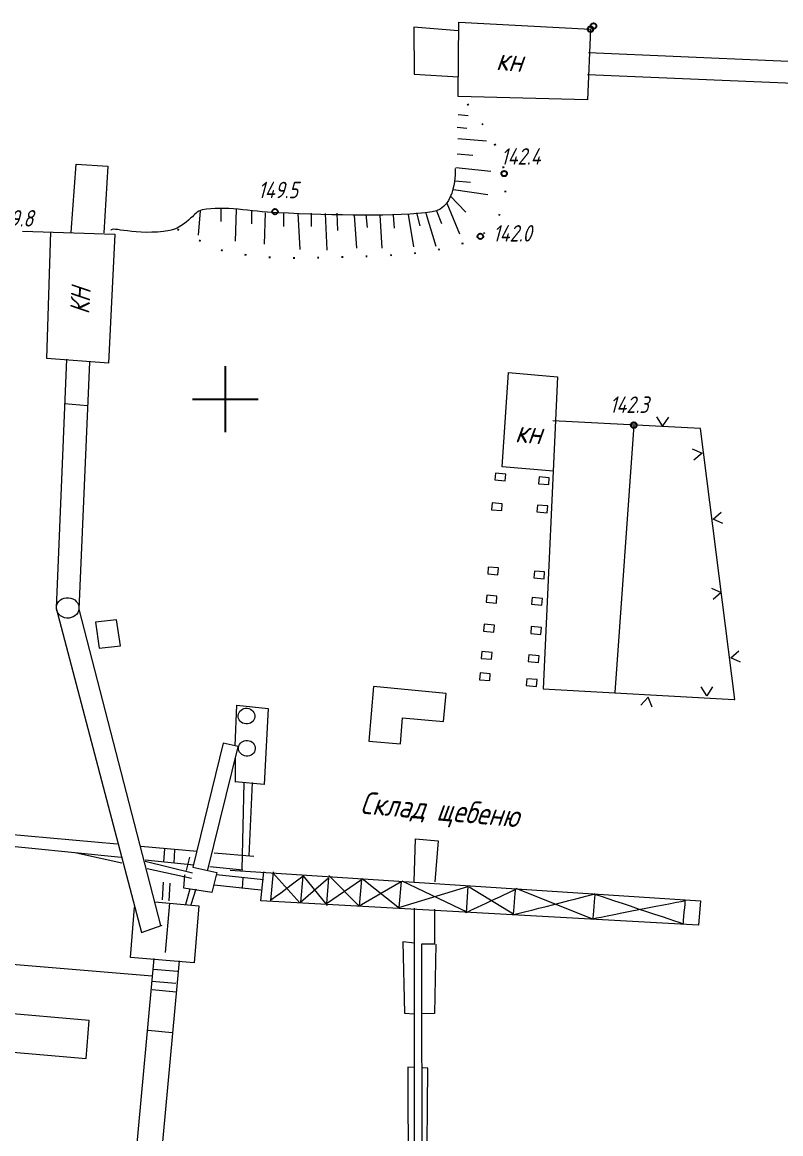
# Model space of a CAD drawing. Header units: millimetres. Extents: x 0 to 841, y 0 to 594.
# Drawn here: x 555 to 605.1, y 213.6 to 287 of the extents above; entities that cross this region are included whole.
import ezdxf
from ezdxf.lldxf.tags import DXFTag

# ---------------------------------------------------------------- set-up
doc = ezdxf.new("R2010")
doc.units = ezdxf.units.MM
doc.linetypes.add('KONTUR', pattern=[1.5, 0, -1.5])
for name, color, linetype in [('00_доповнення_топоплан', 7, 'Continuous'), ('0_завод', 7, 'Continuous'), ('кресты', 7, 'Continuous'), ('ПИКЕТЫ', 7, 'Continuous'), ('РЕЛЬЕФ', 7, 'Continuous')]:
    doc.layers.add(name, color=color, linetype=linetype)
doc.styles.add('Такие дела', font='GOST_A.TTF', dxfattribs={"oblique": 15})
tags = doc.linetypes.add('New Line56', pattern=[1.5, 1, -0.5]).pattern_tags.tags
tags[6:7] = [DXFTag(74, 4), DXFTag(75, 0), DXFTag(340, '0'), DXFTag(46, 1.0), DXFTag(50, 0.0), DXFTag(44, 0.0), DXFTag(45, 0.0)]
tags[4:5] = [DXFTag(74, 4), DXFTag(75, 0), DXFTag(340, '0'), DXFTag(46, 1.0), DXFTag(50, 0.0), DXFTag(44, 0.0), DXFTag(45, 0.0)]

msp = doc.modelspace()

# ---------------------------------------------------------------- linework, layer by layer
at = {"layer": '00_доповнення_топоплан', "color": 7, "linetype": 'Continuous'}
for centre in [(592.482, 286.566), (586.787, 277.03), (571.648, 274.509), (585.208, 272.882), (595.352, 260.422)]:
    msp.add_circle(centre, 0.181, dxfattribs=at)
at = {"layer": '0_завод', "lineweight": 15}
for p, q in [((586.214, 257.246), (586.175, 256.796)), ((586.89, 257.188), (586.214, 257.246)), ((586.851, 256.737), (586.89, 257.188)), ((589.087, 257), (589.049, 256.549)), ((589.763, 256.942), (589.087, 257)), ((589.725, 256.491), (589.763, 256.942)), ((586.175, 256.796), (586.851, 256.737)), ((586.175, 256.796), (586.175, 256.796)), ((589.049, 256.549), (589.725, 256.491)), ((589.049, 256.549), (589.049, 256.549)), ((585.988, 255.279), (585.949, 254.828)), ((585.949, 254.828), (586.625, 254.77)), ((585.949, 254.828), (585.949, 254.828)), ((586.664, 255.221), (585.988, 255.279)), ((586.625, 254.77), (586.664, 255.221)), ((588.984, 255.135), (588.945, 254.685)), ((589.66, 255.077), (588.984, 255.135)), ((589.621, 254.626), (589.66, 255.077)), ((588.945, 254.685), (589.621, 254.626)), ((588.945, 254.685), (588.945, 254.685)), ((585.738, 251.043), (585.699, 250.592)), ((586.414, 250.985), (585.738, 251.043)), ((585.699, 250.592), (586.375, 250.534)), ((585.699, 250.592), (585.699, 250.592)), ((586.375, 250.534), (586.414, 250.985)), ((588.781, 250.782), (588.742, 250.331)), ((588.742, 250.331), (589.418, 250.273)), ((588.742, 250.331), (588.742, 250.331)), ((589.457, 250.724), (588.781, 250.782)), ((589.418, 250.273), (589.457, 250.724)), ((585.635, 249.179), (585.596, 248.728)), ((586.311, 249.121), (585.635, 249.179)), ((586.272, 248.67), (586.311, 249.121)), ((588.631, 249.035), (588.592, 248.584)), ((589.307, 248.977), (588.631, 249.035)), ((589.268, 248.526), (589.307, 248.977)), ((585.596, 248.728), (586.272, 248.67)), ((585.596, 248.728), (585.596, 248.728)), ((588.592, 248.584), (589.268, 248.526)), ((588.592, 248.584), (588.592, 248.584)), ((585.47, 247.263), (585.431, 246.812)), ((585.431, 246.812), (586.108, 246.754)), ((585.431, 246.812), (585.431, 246.812)), ((586.146, 247.205), (585.47, 247.263)), ((586.108, 246.754), (586.146, 247.205)), ((588.579, 247.11), (588.54, 246.659)), ((588.54, 246.659), (589.216, 246.601)), ((588.54, 246.659), (588.54, 246.659)), ((589.255, 247.052), (588.579, 247.11)), ((589.216, 246.601), (589.255, 247.052)), ((585.315, 245.46), (585.277, 245.009)), ((585.992, 245.402), (585.315, 245.46)), ((585.953, 244.951), (585.992, 245.402)), ((588.419, 245.25), (588.381, 244.799)), ((589.096, 245.192), (588.419, 245.25)), ((589.057, 244.741), (589.096, 245.192)), ((585.277, 245.009), (585.953, 244.951)), ((585.277, 245.009), (585.277, 245.009)), ((588.381, 244.799), (589.057, 244.741)), ((588.381, 244.799), (588.381, 244.799)), ((585.194, 244.051), (585.156, 243.6)), ((585.871, 243.993), (585.194, 244.051)), ((585.832, 243.542), (585.871, 243.993)), ((585.156, 243.6), (585.832, 243.542)), ((585.156, 243.6), (585.156, 243.6)), ((588.284, 243.672), (588.245, 243.222)), ((588.245, 243.222), (588.921, 243.164)), ((588.245, 243.222), (588.245, 243.222)), ((588.96, 243.614), (588.284, 243.672)), ((588.921, 243.164), (588.96, 243.614)), ((559.386, 221.102), (552.247, 221.714)), ((559.172, 218.601), (559.386, 221.102)), ((552.033, 219.214), (559.172, 218.601))]:
    msp.add_line(p, q, dxfattribs=at)
for centre, major_axis, ratio in [((557.957, 248.348), (0.742, -0.064), 0.906972), ((569.769, 241.2), (0.552, -0.047), 0.9375), ((569.795, 239.077), (0.552, -0.047), 0.9375)]:
    msp.add_ellipse(centre, major_axis=major_axis, ratio=ratio, dxfattribs=at)
for points, knots in [([(583.747, 282.199), (583.747, 282.199), (583.747, 282.199), (583.801, 287.023), (583.801, 287.023)], [0.8, 0.8, 0.8, 0.8, 0.8, 1, 1, 1, 1]), ([(580.841, 283.602), (580.841, 283.602), (580.841, 283.602), (583.78, 283.421), (583.78, 283.421)], [0.6666667, 0.6666667, 0.6666667, 0.6666667, 0.6666667, 1, 1, 1, 1]), ([(583.741, 282.128), (583.741, 282.128), (583.741, 282.128), (583.747, 282.199), (583.747, 282.199)], [0.6, 0.6, 0.6, 0.6, 0.6, 0.8, 0.8, 0.8, 0.8]), ([(560.616, 277.507), (560.616, 277.507), (560.616, 277.507), (560.343, 273.117), (560.343, 273.117)], [0.6666667, 0.6666667, 0.6666667, 0.6666667, 0.6666667, 1, 1, 1, 1]), ([(566.848, 274.632), (566.848, 274.632), (566.49, 274.565), (566.353, 274.314), (566.102, 274.096)], [0.5714286, 0.5714286, 0.5714286, 0.5714286, 0.5714286, 0.7142857, 0.7142857, 0.7142857, 0.7142857]), ([(566.102, 274.096), (566.102, 274.096), (565.685, 273.734), (565.202, 273.354), (564.698, 273.267)], [0.7142857, 0.7142857, 0.7142857, 0.7142857, 0.7142857, 0.8571429, 0.8571429, 0.8571429, 0.8571429]), ([(556.573, 264.82), (556.573, 264.82), (556.573, 264.82), (556.838, 273.174), (556.838, 273.174)], [0.75, 0.75, 0.75, 0.75, 0.75, 1, 1, 1, 1]), ([(564.698, 273.267), (564.698, 273.267), (562.454, 272.878), (560.829, 273.575), (560.808, 273.275)], [0.8571429, 0.8571429, 0.8571429, 0.8571429, 0.8571429, 1, 1, 1, 1]), ([(560.647, 264.505), (560.647, 264.505), (560.647, 264.505), (556.573, 264.82), (556.573, 264.82)], [0.5, 0.5, 0.5, 0.5, 0.5, 0.75, 0.75, 0.75, 0.75]), ([(599.749, 260.195), (599.749, 260.195), (599.749, 260.195), (590.003, 260.699), (590.003, 260.699)], [0.875, 0.875, 0.875, 0.875, 0.875, 1, 1, 1, 1]), ([(597.25, 260.363), (597.25, 260.363), (597.25, 260.363), (596.87, 260.957), (596.87, 260.957)], [0.5, 0.5, 0.5, 0.5, 0.5, 1, 1, 1, 1]), ([(602.03, 242.301), (602.03, 242.301), (602.03, 242.301), (599.749, 260.195), (599.749, 260.195)], [0.75, 0.75, 0.75, 0.75, 0.75, 0.875, 0.875, 0.875, 0.875]), ([(599.852, 258.566), (599.852, 258.566), (599.852, 258.566), (599.323, 258.101), (599.323, 258.101)], [0.5, 0.5, 0.5, 0.5, 0.5, 1, 1, 1, 1]), ([(600.583, 254.205), (600.583, 254.205), (600.583, 254.205), (601.111, 254.67), (601.111, 254.67)], [0.5, 0.5, 0.5, 0.5, 0.5, 1, 1, 1, 1]), ([(601.12, 249.361), (601.12, 249.361), (601.12, 249.361), (600.592, 248.896), (600.592, 248.896)], [0.5, 0.5, 0.5, 0.5, 0.5, 1, 1, 1, 1]), ([(558.697, 248.267), (558.697, 248.267), (558.697, 248.267), (564.098, 227.366), (564.098, 227.366)], [0.5, 0.5, 0.5, 0.5, 0.5, 1, 1, 1, 1]), ([(561.174, 247.568), (561.174, 247.568), (561.174, 247.568), (559.805, 247.408), (559.805, 247.408)], [0.75, 0.75, 0.75, 0.75, 0.75, 1, 1, 1, 1]), ([(561.443, 245.842), (561.443, 245.842), (561.443, 245.842), (561.174, 247.568), (561.174, 247.568)], [0.5, 0.5, 0.5, 0.5, 0.5, 0.75, 0.75, 0.75, 0.75]), ([(601.761, 245.056), (601.761, 245.056), (601.761, 245.056), (602.289, 245.521), (602.289, 245.521)], [0.5, 0.5, 0.5, 0.5, 0.5, 1, 1, 1, 1]), ([(582.945, 242.702), (582.945, 242.702), (582.945, 242.702), (578.149, 243.162), (578.149, 243.162)], [0.8333333, 0.8333333, 0.8333333, 0.8333333, 0.8333333, 1, 1, 1, 1]), ([(589.369, 243.001), (589.369, 243.001), (589.369, 243.001), (601.975, 242.306), (601.975, 242.306)], [0.5, 0.5, 0.5, 0.5, 0.5, 0.625, 0.625, 0.625, 0.625]), ([(600.172, 242.543), (600.172, 242.543), (600.172, 242.543), (599.793, 243.136), (599.793, 243.136)], [0.5, 0.5, 0.5, 0.5, 0.5, 1, 1, 1, 1]), ([(582.786, 240.849), (582.786, 240.849), (582.786, 240.849), (582.945, 242.702), (582.945, 242.702)], [0.6666667, 0.6666667, 0.6666667, 0.6666667, 0.6666667, 0.8333333, 0.8333333, 0.8333333, 0.8333333]), ([(596.286, 242.446), (596.286, 242.446), (596.286, 242.446), (595.811, 241.926), (595.811, 241.926)], [0.5, 0.5, 0.5, 0.5, 0.5, 1, 1, 1, 1]), ([(601.975, 242.306), (601.975, 242.306), (601.975, 242.306), (602.03, 242.301), (602.03, 242.301)], [0.625, 0.625, 0.625, 0.625, 0.625, 0.75, 0.75, 0.75, 0.75]), ([(580.077, 241.081), (580.077, 241.081), (580.077, 241.081), (582.786, 240.849), (582.786, 240.849)], [0.5, 0.5, 0.5, 0.5, 0.5, 0.6666667, 0.6666667, 0.6666667, 0.6666667]), ([(569.048, 236.847), (569.048, 236.847), (569.048, 236.847), (569.043, 238.412), (569.043, 238.412)], [0.8333333, 0.8333333, 0.8333333, 0.8333333, 0.8333333, 1, 1, 1, 1]), ([(570.945, 236.684), (570.945, 236.684), (570.945, 236.684), (569.013, 236.85), (569.013, 236.85)], [0.5, 0.5, 0.5, 0.5, 0.5, 0.6666667, 0.6666667, 0.6666667, 0.6666667]), ([(569.013, 236.85), (569.013, 236.85), (569.013, 236.85), (569.048, 236.847), (569.048, 236.847)], [0.6666667, 0.6666667, 0.6666667, 0.6666667, 0.6666667, 0.8333333, 0.8333333, 0.8333333, 0.8333333]), ([(552.359, 233.553), (552.359, 233.553), (552.359, 233.553), (561.232, 232.757), (561.232, 232.757)], [0.6666667, 0.6666667, 0.6666667, 0.6666667, 0.6666667, 1, 1, 1, 1]), ([(565.631, 229.841), (565.631, 229.841), (565.631, 229.841), (565.705, 230.704), (565.705, 230.704)], [0.7777778, 0.7777778, 0.7777778, 0.7777778, 0.7777778, 0.8888889, 0.8888889, 0.8888889, 0.8888889]), ([(565.705, 230.704), (565.705, 230.704), (565.705, 230.704), (565.708, 230.739), (565.708, 230.739)], [0.8888889, 0.8888889, 0.8888889, 0.8888889, 0.8888889, 1, 1, 1, 1]), ([(567.805, 230.871), (567.805, 230.871), (567.805, 230.871), (567.482, 229.544), (567.482, 229.544)], [0.5555556, 0.5555556, 0.5555556, 0.5555556, 0.5555556, 0.6666667, 0.6666667, 0.6666667, 0.6666667]), ([(570.709, 229.007), (570.709, 229.007), (570.709, 229.007), (570.91, 230.918), (570.91, 230.918)], [0.6, 0.6, 0.6, 0.6, 0.6, 0.8, 0.8, 0.8, 0.8]), ([(570.91, 230.918), (570.91, 230.918), (570.91, 230.918), (570.907, 230.881), (570.907, 230.881)], [0.8, 0.8, 0.8, 0.8, 0.8, 1, 1, 1, 1]), ([(571.36, 229.033), (571.36, 229.033), (571.36, 229.033), (573.483, 230.634), (573.483, 230.634)], [0.05, 0.05, 0.05, 0.05, 0.05000001, 0.1, 0.1, 0.1, 0.1]), ([(567.482, 229.544), (567.482, 229.544), (567.482, 229.544), (565.631, 229.841), (565.631, 229.841)], [0.6666667, 0.6666667, 0.6666667, 0.6666667, 0.6666667, 0.7777778, 0.7777778, 0.7777778, 0.7777778]), ([(584.286, 228.237), (584.286, 228.237), (584.286, 228.237), (587.513, 229.756), (587.513, 229.756)], [0.6, 0.6, 0.6, 0.6, 0.60000001, 0.65, 0.65, 0.65, 0.65]), ([(587.513, 229.756), (587.513, 229.756), (587.513, 229.756), (587.369, 228.074), (587.369, 228.074)], [0.65, 0.65, 0.65, 0.65, 0.65000001, 0.7, 0.7, 0.7, 0.7]), ([(587.369, 228.074), (587.369, 228.074), (587.369, 228.074), (592.772, 229.45), (592.772, 229.45)], [0.7, 0.7, 0.7, 0.7, 0.70000001, 0.75, 0.75, 0.75, 0.75]), ([(592.772, 229.45), (592.772, 229.45), (592.772, 229.45), (592.633, 227.824), (592.633, 227.824)], [0.75, 0.75, 0.75, 0.75, 0.75000001, 0.8, 0.8, 0.8, 0.8]), ([(592.633, 227.824), (592.633, 227.824), (592.633, 227.824), (598.728, 229.017), (598.728, 229.017)], [0.8, 0.8, 0.8, 0.8, 0.80000001, 0.85, 0.85, 0.85, 0.85]), ([(592.738, 229.442), (592.738, 229.442), (592.738, 229.442), (592.776, 229.495), (592.776, 229.495)], [0.95, 0.95, 0.95, 0.95, 0.95000001, 1, 1, 1, 1]), ([(598.596, 227.48), (598.596, 227.48), (598.596, 227.48), (592.738, 229.442), (592.738, 229.442)], [0.9, 0.9, 0.9, 0.9, 0.90000001, 0.95, 0.95, 0.95, 0.95]), ([(598.728, 229.017), (598.728, 229.017), (598.728, 229.017), (598.596, 227.48), (598.596, 227.48)], [0.85, 0.85, 0.85, 0.85, 0.85000001, 0.9, 0.9, 0.9, 0.9]), ([(562.111, 225.269), (562.111, 225.269), (562.111, 225.269), (562.376, 228.587), (562.376, 228.587)], [0.75, 0.75, 0.75, 0.75, 0.75, 1, 1, 1, 1]), ([(580.866, 210.506), (580.866, 210.506), (580.866, 210.506), (580.861, 228.508), (580.861, 228.508)], [0.75, 0.75, 0.75, 0.75, 0.75, 1, 1, 1, 1]), ([(582.209, 226.153), (582.209, 226.153), (582.209, 226.153), (582.205, 228.45), (582.205, 228.45)], [0.8333333, 0.8333333, 0.8333333, 0.8333333, 0.8333333, 1, 1, 1, 1]), ([(584.283, 228.204), (584.283, 228.204), (584.283, 228.204), (584.286, 228.237), (584.286, 228.237)], [0.55, 0.55, 0.55, 0.55, 0.55000001, 0.6, 0.6, 0.6, 0.6]), ([(562.839, 226.905), (562.839, 226.905), (562.839, 226.905), (564.204, 227.392), (564.204, 227.392)], [0.6666667, 0.6666667, 0.6666667, 0.6666667, 0.6666667, 1, 1, 1, 1]), ([(581.374, 210.405), (581.374, 210.405), (581.374, 210.405), (581.349, 226.169), (581.349, 226.169)], [0.5, 0.5, 0.5, 0.5, 0.5, 0.6666667, 0.6666667, 0.6666667, 0.6666667]), ([(581.349, 226.169), (581.349, 226.169), (581.349, 226.169), (582.209, 226.153), (582.209, 226.153)], [0.6666667, 0.6666667, 0.6666667, 0.6666667, 0.6666667, 0.8333333, 0.8333333, 0.8333333, 0.8333333]), ([(566.315, 224.908), (566.315, 224.908), (566.315, 224.908), (562.111, 225.269), (562.111, 225.269)], [0.5, 0.5, 0.5, 0.5, 0.5, 0.75, 0.75, 0.75, 0.75]), ([(580.209, 221.587), (580.209, 221.587), (580.209, 221.587), (580.836, 221.533), (580.836, 221.533)], [0.6666667, 0.6666667, 0.6666667, 0.6666667, 0.6666667, 1, 1, 1, 1]), ([(582.188, 221.561), (582.188, 221.561), (582.188, 221.561), (581.326, 221.549), (581.326, 221.549)], [0.5, 0.5, 0.5, 0.5, 0.5, 1, 1, 1, 1]), ([(580.419, 218.009), (580.419, 218.009), (580.419, 218.009), (580.436, 210.515), (580.436, 210.515)], [0.5, 0.5, 0.5, 0.5, 0.5, 1, 1, 1, 1]), ([(581.735, 217.954), (581.735, 217.954), (581.735, 217.954), (581.405, 217.968), (581.405, 217.968)], [0.5, 0.5, 0.5, 0.5, 0.5, 1, 1, 1, 1])]:
    msp.add_open_spline(points, degree=3, knots=knots, dxfattribs=at)
for points in [[(583.801, 287.023), (583.801, 287.023), (592.482, 286.566), (592.482, 286.566)], [(583.752, 286.451), (583.752, 286.451), (580.819, 286.702), (580.819, 286.702)], [(580.819, 286.702), (580.819, 286.702), (580.841, 283.602), (580.841, 283.602)], [(592.482, 286.566), (592.482, 286.566), (592.297, 281.898), (592.297, 281.898)], [(610.656, 284.213), (610.656, 284.213), (592.347, 284.992), (592.347, 284.992)], [(610.605, 282.776), (610.605, 282.776), (592.295, 283.555), (592.295, 283.555)], [(592.297, 281.898), (592.297, 281.898), (583.741, 282.128), (583.741, 282.128)], [(583.748, 280.926), (583.748, 280.926), (584.402, 280.869), (584.402, 280.869)], [(583.676, 280.09), (583.676, 280.09), (584.33, 280.034), (584.33, 280.034)], [(583.723, 279.355), (583.723, 279.355), (585.611, 279.193), (585.611, 279.193)], [(583.672, 278.335), (583.672, 278.335), (584.725, 278.245), (584.725, 278.245)], [(558.192, 273.162), (558.192, 273.162), (558.508, 277.654), (558.508, 277.654)], [(558.508, 277.654), (558.508, 277.654), (560.616, 277.507), (560.616, 277.507)], [(583.558, 277.371), (583.554, 277.286), (583.649, 274.746), (582.032, 274.497)], [(583.594, 277.427), (583.594, 277.427), (585.915, 277.191), (585.915, 277.191)], [(583.519, 276.556), (583.519, 276.556), (584.572, 276.465), (584.572, 276.465)], [(583.214, 275.558), (583.214, 275.558), (584.256, 274.481), (584.256, 274.481)], [(583.433, 275.978), (583.433, 275.978), (585.708, 275.636), (585.708, 275.636)], [(566.704, 274.561), (566.704, 274.561), (566.567, 272.963), (566.567, 272.963)], [(571.823, 274.435), (569.986, 274.509), (568.342, 274.915), (566.848, 274.632)], [(568.073, 274.736), (568.073, 274.736), (568.071, 273.858), (568.071, 273.858)], [(569.09, 274.648), (569.09, 274.648), (569.021, 272.569), (569.021, 272.569)], [(570.109, 274.598), (570.109, 274.598), (570.107, 273.72), (570.107, 273.72)], [(582.325, 274.573), (582.325, 274.573), (582.656, 273.74), (582.656, 273.74)], [(582.989, 275.065), (582.989, 275.065), (583.84, 273.053), (583.84, 273.053)], [(571.011, 274.447), (571.011, 274.447), (570.942, 272.368), (570.942, 272.368)], [(582.032, 274.497), (579.728, 274.142), (575.586, 274.282), (571.823, 274.435)], [(572.216, 274.417), (572.216, 274.417), (572.213, 273.539), (572.213, 273.539)], [(573.166, 274.408), (573.166, 274.408), (573.29, 272.02), (573.29, 272.02)], [(574.044, 274.406), (574.044, 274.406), (574.041, 273.528), (574.041, 273.528)], [(574.958, 274.401), (574.958, 274.401), (575.079, 271.976), (575.079, 271.976)], [(575.726, 274.408), (575.726, 274.408), (575.775, 273.27), (575.775, 273.27)], [(576.885, 274.272), (576.885, 274.272), (577.028, 272.102), (577.028, 272.102)], [(577.657, 274.315), (577.657, 274.315), (577.731, 273.468), (577.731, 273.468)], [(578.568, 274.274), (578.568, 274.274), (578.711, 272.103), (578.711, 272.103)], [(579.446, 274.272), (579.446, 274.272), (579.519, 273.424), (579.519, 273.424)], [(580.439, 274.333), (580.439, 274.333), (580.803, 272.18), (580.803, 272.18)], [(580.996, 274.431), (580.996, 274.431), (581.215, 273.571), (581.215, 273.571)], [(581.616, 274.415), (581.616, 274.415), (582.271, 272.237), (582.271, 272.237)], [(554.966, 273.231), (554.966, 273.231), (561.065, 273.02), (561.065, 273.02)], [(561.065, 273.02), (561.065, 273.02), (560.647, 264.505), (560.647, 264.505)], [(557.89, 264.777), (557.89, 264.777), (557.207, 248.326), (557.207, 248.326)], [(559.402, 264.578), (559.402, 264.578), (558.697, 248.267), (558.697, 248.267)], [(586.646, 257.669), (586.646, 257.669), (587.069, 263.883), (587.069, 263.883)], [(587.069, 263.883), (587.069, 263.883), (590.308, 263.605), (590.308, 263.605)], [(590.308, 263.605), (590.308, 263.605), (589.369, 243.001), (589.369, 243.001)], [(557.741, 261.835), (557.741, 261.835), (559.26, 261.705), (559.26, 261.705)], [(597.633, 260.953), (597.633, 260.953), (597.25, 260.363), (597.25, 260.363)], [(595.343, 260.407), (595.343, 260.407), (594.105, 242.76), (594.105, 242.76)], [(599.211, 258.855), (599.211, 258.855), (599.852, 258.566), (599.852, 258.566)], [(590.05, 257.377), (590.05, 257.377), (586.646, 257.669), (586.646, 257.669)], [(601.224, 253.916), (601.224, 253.916), (600.583, 254.205), (600.583, 254.205)], [(600.479, 249.65), (600.479, 249.65), (601.12, 249.361), (601.12, 249.361)], [(557.207, 248.326), (557.207, 248.326), (562.839, 226.905), (562.839, 226.905)], [(559.805, 247.408), (559.805, 247.408), (560.039, 245.684), (560.039, 245.684)], [(560.039, 245.684), (560.039, 245.684), (561.443, 245.842), (561.443, 245.842)], [(602.402, 244.767), (602.402, 244.767), (601.761, 245.056), (601.761, 245.056)], [(578.149, 243.162), (578.149, 243.162), (577.839, 239.55), (577.839, 239.55)], [(600.556, 243.132), (600.556, 243.132), (600.172, 242.543), (600.172, 242.543)], [(596.563, 241.799), (596.563, 241.799), (596.286, 242.446), (596.286, 242.446)], [(569.011, 239.249), (569.011, 239.249), (569.135, 241.914), (569.135, 241.914)], [(569.135, 241.914), (569.135, 241.914), (571.202, 241.702), (571.202, 241.702)], [(571.202, 241.702), (571.202, 241.702), (570.945, 236.684), (570.945, 236.684)], [(579.93, 239.371), (579.93, 239.371), (580.077, 241.081), (580.077, 241.081)], [(568.226, 239.42), (568.226, 239.42), (566.217, 231.231), (566.217, 231.231)], [(569.215, 239.196), (569.215, 239.196), (568.226, 239.42), (568.226, 239.42)], [(577.839, 239.55), (577.839, 239.55), (579.93, 239.371), (579.93, 239.371)], [(567.21, 231.056), (567.21, 231.056), (569.212, 239.162), (569.212, 239.162)], [(569.212, 239.162), (569.212, 239.162), (569.215, 239.196), (569.215, 239.196)], [(569.6, 236.8), (569.6, 236.8), (569.456, 231.077), (569.456, 231.077)], [(569.95, 231.973), (569.95, 231.973), (570.158, 236.822), (570.158, 236.822)], [(561.491, 231.856), (561.491, 231.856), (552.294, 232.794), (552.294, 232.794)], [(561.526, 231.496), (561.526, 231.496), (558.547, 232.159), (558.547, 232.159)], [(562.789, 232.617), (562.789, 232.617), (566.514, 232.283), (566.514, 232.283)], [(564.343, 232.447), (564.343, 232.447), (564.297, 231.582), (564.297, 231.582)], [(565.008, 232.362), (565.008, 232.362), (564.962, 231.496), (564.962, 231.496)], [(567.627, 232.183), (567.627, 232.183), (570.261, 231.947), (570.261, 231.947)], [(563.068, 231.631), (563.068, 231.631), (566.196, 230.858), (566.196, 230.858)], [(566.296, 231.366), (566.296, 231.366), (563.073, 231.694), (563.073, 231.694)], [(566.004, 231.884), (566.004, 231.884), (565.788, 231.005), (565.788, 231.005)], [(566.217, 231.231), (566.217, 231.231), (567.805, 230.871), (567.805, 230.871)], [(569.522, 231.037), (569.522, 231.037), (567.351, 231.258), (567.351, 231.258)], [(566.135, 230.47), (566.135, 230.47), (563.21, 231.121), (563.21, 231.121)], [(570.881, 230.397), (570.881, 230.397), (567.792, 230.722), (567.792, 230.722)], [(568.689, 231.033), (568.689, 231.033), (599.753, 229.01), (599.753, 229.01)], [(569.534, 230.532), (569.534, 230.532), (569.473, 229.818), (569.473, 229.818)], [(571.521, 230.915), (571.521, 230.915), (571.36, 229.033), (571.36, 229.033)], [(571.515, 230.848), (571.515, 230.848), (573.299, 228.878), (573.299, 228.878)], [(573.483, 230.634), (573.483, 230.634), (573.336, 228.919), (573.336, 228.919)], [(573.336, 228.919), (573.336, 228.919), (575.191, 230.522), (575.191, 230.522)], [(573.487, 230.679), (573.487, 230.679), (575.101, 228.689), (575.101, 228.689)], [(575.191, 230.522), (575.191, 230.522), (575.045, 228.829), (575.045, 228.829)], [(575.203, 230.667), (575.203, 230.667), (577.217, 228.642), (577.217, 228.642)], [(564.266, 230.238), (564.266, 230.238), (564.193, 229.066), (564.193, 229.066)], [(564.708, 230.172), (564.708, 230.172), (564.636, 229), (564.636, 229)], [(566.019, 229.779), (566.019, 229.779), (565.736, 228.765), (565.736, 228.765)], [(566.411, 229.773), (566.411, 229.773), (566.098, 228.734), (566.098, 228.734)], [(570.722, 229.71), (570.722, 229.71), (567.634, 230.035), (567.634, 230.035)], [(575.045, 228.829), (575.045, 228.829), (577.369, 230.413), (577.369, 230.413)], [(577.369, 230.413), (577.369, 230.413), (577.22, 228.676), (577.22, 228.676)], [(577.22, 228.676), (577.22, 228.676), (579.985, 230.29), (579.985, 230.29)], [(577.409, 230.477), (577.409, 230.477), (579.866, 228.516), (579.866, 228.516)], [(579.985, 230.29), (579.985, 230.29), (579.835, 228.552), (579.835, 228.552)], [(579.835, 228.552), (579.835, 228.552), (584.388, 229.957), (584.388, 229.957)], [(580.021, 230.32), (580.021, 230.32), (584.356, 228.265), (584.356, 228.265)], [(584.388, 229.957), (584.388, 229.957), (584.283, 228.204), (584.283, 228.204)], [(584.477, 229.938), (584.477, 229.938), (587.472, 228.099), (587.472, 228.099)], [(587.554, 229.842), (587.554, 229.842), (592.663, 227.788), (592.663, 227.788)], [(563.724, 228.931), (563.724, 228.931), (566.619, 228.682), (566.619, 228.682)], [(564.675, 228.849), (564.675, 228.849), (564.396, 225.593), (564.396, 225.593)], [(566.619, 228.682), (566.619, 228.682), (566.315, 224.908), (566.315, 224.908)], [(599.614, 227.395), (599.614, 227.395), (570.709, 229.007), (570.709, 229.007)], [(599.753, 229.01), (599.753, 229.01), (599.614, 227.395), (599.614, 227.395)], [(580.865, 226.211), (580.865, 226.211), (580.097, 226.305), (580.097, 226.305)], [(580.097, 226.305), (580.097, 226.305), (580.209, 221.587), (580.209, 221.587)], [(582.266, 226.148), (582.266, 226.148), (582.188, 221.561), (582.188, 221.561)], [(550.581, 225.139), (550.581, 225.139), (563.539, 224.05), (563.539, 224.05)], [(563.648, 225.188), (563.648, 225.188), (562.429, 212.035), (562.429, 212.035)], [(565.327, 225.043), (565.327, 225.043), (564.109, 211.895), (564.109, 211.895)], [(563.618, 224.483), (563.618, 224.483), (565.205, 224.347), (565.205, 224.347)], [(563.519, 223.692), (563.519, 223.692), (565.107, 223.556), (565.107, 223.556)], [(563.533, 223.137), (563.533, 223.137), (565.121, 223.001), (565.121, 223.001)], [(563.272, 220.454), (563.272, 220.454), (564.86, 220.317), (564.86, 220.317)], [(580.856, 217.991), (580.856, 217.991), (580.419, 218.009), (580.419, 218.009)], [(581.688, 210.379), (581.688, 210.379), (581.735, 217.954), (581.735, 217.954)]]:
    msp.add_open_spline(points, degree=3, dxfattribs=at)
at = {"layer": '0_завод', "linetype": 'New Line56', "lineweight": 15}
for points in [[(580.837, 230.262), (580.837, 230.262), (580.921, 233.095), (580.921, 233.095)], [(580.921, 233.095), (580.921, 233.095), (582.428, 232.966), (582.428, 232.966)]]:
    msp.add_open_spline(points, degree=3, dxfattribs=at)
msp.add_open_spline([(582.428, 232.966), (582.428, 232.966), (582.428, 232.966), (582.196, 230.265), (582.196, 230.265)], degree=3, knots=[0.6666667, 0.6666667, 0.6666667, 0.6666667, 0.6666667, 1, 1, 1, 1], dxfattribs=at)
at = {"layer": 'кресты', "color": 3, "linetype": 'Continuous'}
for p, q in [((568.371, 259.96), (568.371, 264.316)), ((568.371, 259.96), (568.371, 264.316)), ((566.193, 262.138), (570.549, 262.138)), ((566.193, 262.138), (570.549, 262.138))]:
    msp.add_line(p, q, dxfattribs=at)
at = {"layer": 'ПИКЕТЫ', "color": 7, "linetype": 'Continuous'}
for centre in [(592.686, 286.771), (595.343, 260.407)]:
    msp.add_circle(centre, 0.181, dxfattribs=at)
at = {"layer": 'РЕЛЬЕФ', "linetype": 'KONTUR', "flags": 128}
msp.add_lwpolyline([(584.366, 281.63), (584.659, 281.241), (585.573, 279.998), (586.119, 279.071), (586.491, 278.233), (586.498, 278.213), (586.726, 277.429), (586.848, 276.631), (586.857, 275.862), (586.759, 275.141), (586.564, 274.503), (586.284, 273.956), (585.934, 273.503), (585.882, 273.45), (585.444, 273.082), (584.853, 272.733), (584.095, 272.416), (583.137, 272.134), (582.058, 271.914), (580.554, 271.716), (578.643, 271.58), (575.997, 271.51), (573.175, 271.426), (570.661, 271.519), (568.363, 271.85), (565.803, 272.963), (565.202, 273.354)], dxfattribs=at)

# ---------------------------------------------------------------- texts
at = {"layer": '00_доповнення_топоплан', "color": 7, "linetype": 'Continuous', "style": 'Такие дела', "oblique": 15}
for s, p in [('142.4', (586.567, 277.618)), ('149.5', (570.531, 275.401)), ('149.8', (553.021, 273.528)), ('142.0', (586.04, 272.537)), ('142.3', (593.75, 261.222))]:
    msp.add_text(s, height=1.089, dxfattribs=at).set_placement(p)
at = {"layer": '0_завод', "style": 'Такие дела', "oblique": 15}
for s, height, rotation, p in [('кн', 1.4752, 355.0941, (586.227, 283.875)), ('КН', 1.2908, 86.25048, (559.375, 267.717)), ('КН', 1.2908, 86.25048, (559.375, 267.717)), ('кн', 1.4752, 355.0941, (587.486, 259.297)), ('Склад щебеню', 1.47522, 355, (577.247, 234.768))]:
    msp.add_text(s, height=height, rotation=rotation, dxfattribs=at).set_placement(p)

doc.saveas('drawing.dxf')
